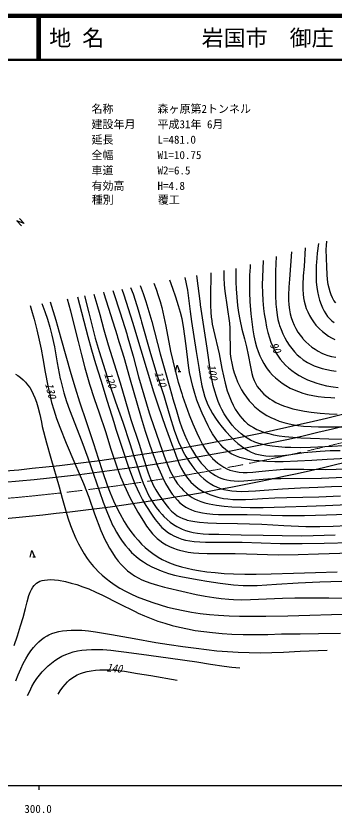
# Model space of a CAD drawing. Units: millimetres at full size, sheet at 1:1000; details may follow other scales. Extents: x 40000 to 680000, y 20000 to 380000.
# Drawn here: x 362823 to 435110, y 198715 to 380000 of the extents above; entities that cross this region are included whole.
import ezdxf
from ezdxf.enums import TextEntityAlignment as Align

# ---------------------------------------------------------------- set-up
doc = ezdxf.new("R2010")
doc.units = ezdxf.units.MM
doc.header["$LTSCALE"] = 1000
doc.linetypes.add('CHAIN', pattern=[18.5, 12, -1.5, 3.5, -1.5])
for name, color, linetype, lineweight in [('M-BGD', 7, 'Continuous', 25), ('M-BMK', 2, 'CHAIN', 13), ('M-BMK-SRVR', 3, 'Continuous', 25), ('M-STR-HTXT', 7, 'Continuous', 13), ('M-STR-STR1', 1, 'Continuous', 25), ('M-TTL', 2, 'Continuous', 140), ('M-TTL-BAND', 7, 'Continuous', 25), ('M-TTL-LINE', 7, 'Continuous', 50)]:
    doc.layers.add(name, color=color, linetype=linetype, lineweight=lineweight)
doc.layers.add('M-BGD-HTXT', color=7, linetype='Continuous')
doc.layers.add('M-TTL-TXT', color=7, linetype='Continuous')
doc.styles.add('ＭＳ ゴシック', font='')
doc.styles.get('ＭＳ ゴシック').set_extended_font_data('MS Gothic')

# ---------------------------------------------------------------- blocks, each defined once
blk = doc.blocks.new('BUHIN17')
at = {"color": 7, "linetype": 'Continuous', "lineweight": 25}
blk.add_line((-706, -282), (-595, -872), dxfattribs=at)
blk.add_lwpolyline([(-818, 311), (737, 139), (-649, -588)], dxfattribs=at)

msp = doc.modelspace()

# ---------------------------------------------------------------- linework, layer by layer
at = {"layer": 'M-BGD'}
for points in [[(431567, 328220), (431305, 326074), (431104, 323928), (431065, 323333), (431011, 321975), (431019, 320617), (431082, 319454), (431206, 318288), (431365, 317297), (431580, 316291), (431835, 315349), (432152, 314412), (432473, 313636), (432850, 312884), (433226, 312261), (433647, 311679), (434067, 311196), (434528, 310758), (434618, 310682), (435129, 310304)], [(435494, 314760), (435098, 315315), (434753, 315901), (434744, 315919), (434444, 316571), (434197, 317251), (433976, 318055), (433811, 318886), (433659, 320035), (433565, 321212), (433474, 322949), (433374, 324909), (433335, 326846), (433368, 327829), (433454, 328802)], [(425421, 326324), (424951, 320157), (424809, 318319), (424727, 316472), (424735, 315382), (424803, 314288), (424951, 313171), (425135, 312288), (425380, 311406), (425681, 310548), (426043, 309701), (426451, 308896), (426918, 308110), (427425, 307373), (427980, 306671), (428127, 306502), (428733, 305857), (429388, 305248), (430074, 304693), (430801, 304182), (431539, 303735), (432311, 303340), (432891, 303088), (433715, 302793), (434553, 302557), (435480, 302362)], [(428546, 327288), (428286, 323015), (428117, 320930), (428009, 318845), (428012, 317765), (428075, 316688), (428169, 315904), (428308, 315122), (428518, 314300), (428789, 313481), (429119, 312679), (429509, 311889), (429949, 311133), (430446, 310399), (430987, 309707), (431576, 309053), (431813, 308813), (432454, 308222), (433134, 307677), (433832, 307193), (434568, 306757), (435301, 306390)], [(421962, 325256), (421844, 323605), (421785, 321938), (421775, 318411), (421802, 316434), (421889, 314453), (421999, 313219), (422170, 311980), (422368, 310956), (422629, 309929), (422728, 309598), (423059, 308655), (423449, 307728), (423891, 306831), (424391, 305952), (424927, 305132), (425511, 304349), (426113, 303638), (426764, 302964), (427416, 302372), (428111, 301823), (429080, 301182), (429835, 300773), (430617, 300418), (431499, 300087), (432413, 299809), (433465, 299556), (434543, 299359), (435581, 299218)], [(416067, 323437), (416027, 322888), (415932, 321014), (415897, 319128), (415922, 317108), (416007, 315077), (416218, 312218), (416404, 310412), (416652, 308598), (416892, 307245), (417193, 305902), (417501, 304779), (417866, 303682), (418244, 302725), (418676, 301796), (419121, 300976), (419623, 300177), (419933, 299737), (420506, 299018), (421128, 298335), (421809, 297676), (422540, 297053), (423309, 296477), (424120, 295945), (425173, 295355), (426075, 294931), (426997, 294564), (428023, 294224), (429068, 293941), (430258, 293685), (431472, 293487), (432929, 293316), (434393, 293206), (435272, 293163)], [(419036, 324353), (418898, 322488), (418819, 320607), (418803, 318812), (418847, 317000), (418948, 315251), (419111, 313485), (419267, 312218), (419496, 310714), (419786, 309208), (420078, 307991), (420426, 306798), (420780, 305786), (421191, 304795), (421608, 303935), (422082, 303099), (422887, 301928), (423459, 301243), (424079, 300595), (424773, 299958), (425519, 299356), (426340, 298773), (427200, 298236), (428131, 297727), (429104, 297265), (430133, 296843), (431194, 296473), (432293, 296154), (433413, 295892), (434891, 295640), (436080, 295510)], [(439646, 282350), (434718, 282064), (429763, 281837), (427555, 281801), (425322, 281825), (423969, 281874), (422502, 281972), (421043, 282130), (419962, 282301), (418891, 282532), (417999, 282783), (417130, 283089), (416131, 283537), (415404, 283940), (414696, 284401), (413986, 284938), (413301, 285533), (412614, 286211), (411959, 286943), (411314, 287759), (410715, 288613), (410137, 289544), (409607, 290511), (409243, 291257), (408781, 292333), (408378, 293422), (407987, 294667), (407655, 295925), (407312, 297497), (407027, 299082), (406273, 304439), (405519, 309397), (404760, 314308), (404730, 314534), (403893, 320972)], [(407103, 321552), (407101, 320374), (407034, 317208), (407028, 314052), (407090, 312738), (407213, 311423), (407235, 311246), (407443, 309913), (407712, 308578), (408980, 303192), (409639, 299838), (410361, 296480), (410859, 294735), (411258, 293599), (411719, 292471), (412171, 291512), (412673, 290589), (413165, 289802), (413701, 289059), (414222, 288433), (414788, 287847), (414886, 287755), (415475, 287251), (416099, 286797), (416798, 286366), (417539, 285980), (418377, 285616), (419257, 285299), (420276, 285001), (421338, 284754), (422624, 284524), (423950, 284349), (425767, 284185), (427600, 284080), (429786, 283996), (433946, 283857), (437954, 283783)], [(410031, 322081), (410073, 320481), (410175, 318884), (410322, 317421), (410851, 313788), (411321, 310141), (411396, 308964), (411530, 303192), (411657, 302098), (411846, 301002), (412092, 299926), (412397, 298862), (412757, 297824), (413174, 296805), (413601, 295898), (414081, 295003), (414616, 294124), (415202, 293277), (415812, 292500), (416467, 291763), (417130, 291105), (417840, 290486), (418242, 290171), (419018, 289631), (419826, 289142), (420717, 288676), (421636, 288263), (422645, 287879), (423674, 287551), (424641, 287296), (425625, 287083), (426911, 286880), (428206, 286737), (429891, 286623), (431586, 286569), (434082, 286546), (437506, 286552)], [(412821, 322585), (412784, 321017), (412807, 319437), (412873, 317958), (413010, 316040), (413207, 314130), (413419, 312555), (413678, 310977), (414185, 308785), (414750, 306603), (415210, 304780), (415616, 302922), (415692, 302520), (416031, 300587), (416427, 298671), (416659, 297869), (416946, 297092), (417303, 296346), (417674, 295738), (418098, 295160), (418612, 294567), (419175, 294012), (419826, 293455), (420524, 292939), (421061, 292587), (421865, 292123), (422694, 291715), (423628, 291326), (424593, 290990), (425724, 290665), (426874, 290398), (428377, 290122), (429891, 289906), (429921, 289902), (431957, 289688), (433982, 289534), (435804, 289454)], [(394168, 319215), (394700, 317824), (395177, 316411), (395578, 315067), (395941, 313703), (396434, 311579), (396870, 309434), (397960, 303727), (398442, 301552), (398984, 299382), (399714, 296743), (400506, 294107), (400692, 293513), (401416, 291403), (402202, 289301), (403021, 287259), (403898, 285200), (404517, 283863), (405193, 282546), (405709, 281662), (406279, 280804), (406801, 280122), (407377, 279468), (407461, 279380), (408061, 278805), (408704, 278271), (409368, 277798), (410063, 277376), (410747, 277029), (411460, 276735), (412093, 276530), (412823, 276360), (413573, 276247), (414459, 276181), (415366, 276175), (416663, 276246), (417981, 276379), (420288, 276649), (422003, 276808), (423702, 276906), (425975, 276962), (428242, 276957), (433114, 276886), (438102, 276987)], [(438035, 279316), (433542, 279124), (430026, 278905), (426780, 278732), (423513, 278618), (421672, 278612), (419805, 278667), (418031, 278787), (416788, 278922), (415545, 279118), (414614, 279321), (413707, 279580), (412961, 279851), (412235, 280178), (411737, 280449), (411123, 280847), (410533, 281302), (409926, 281851), (409346, 282457), (408731, 283194), (408151, 283985), (407498, 284990), (406893, 286032), (406511, 286744), (405785, 288184), (405116, 289642), (404505, 291120), (403951, 292617), (403450, 294144), (403006, 295692), (402614, 297281), (402277, 298894), (401998, 300520), (401474, 304979), (400895, 309394), (400573, 311090), (400216, 312588), (399798, 314085), (399170, 316058), (398479, 318026), (397799, 319871)], [(401194, 320484), (401518, 319067), (401784, 317635), (402135, 315219), (402429, 312782), (402711, 310496), (403222, 307083), (403793, 303670), (404373, 300045), (404687, 297977), (405060, 295912), (405332, 294734), (405662, 293571), (405680, 293513), (406039, 292517), (406455, 291543), (406952, 290536), (407505, 289553), (408149, 288534), (408855, 287532), (409669, 286484), (410544, 285457), (410668, 285319), (411545, 284374), (412464, 283472), (413260, 282770), (414084, 282123), (414828, 281611), (415594, 281157), (416302, 280804), (417027, 280509), (417200, 280449), (417955, 280236), (418724, 280081), (419603, 279970), (420506, 279918), (421612, 279923), (422732, 279989), (424764, 280211), (426809, 280495), (428245, 280687), (430120, 280892), (431973, 281035), (434258, 281142), (436524, 281188)], [(384839, 317530), (384970, 317128), (386505, 312446), (387986, 307738), (388103, 307345), (389429, 302653), (390702, 297945), (391873, 293834), (393106, 289729), (393377, 288850), (396052, 281207), (396741, 279301), (397488, 277408), (397976, 276325), (398520, 275265), (399015, 274423), (399566, 273606), (400332, 272647), (400912, 272036), (401544, 271460), (402176, 270962), (402843, 270514), (403389, 270201), (404109, 269857), (404853, 269567), (405762, 269285), (406702, 269056), (408433, 268749), (410173, 268537), (411914, 268385), (413990, 268271), (416071, 268218), (418967, 268215), (423970, 268362), (428959, 268525), (433196, 268673), (438181, 268863)], [(386857, 317894), (387321, 316576), (388360, 313466), (389345, 310327), (391216, 304081), (392652, 299307), (394117, 294531), (395111, 291341), (396749, 286686), (398475, 281952), (398600, 281604), (399238, 279877), (399935, 278166), (400393, 277186), (400905, 276235), (401372, 275485), (401887, 274774), (402576, 273977), (403148, 273426), (403772, 272909), (404470, 272413), (405214, 271958), (406028, 271534), (406870, 271162), (407764, 270836), (408682, 270564), (408986, 270487), (409973, 270283), (410964, 270140), (412128, 270039), (413297, 269998), (414950, 270018), (416606, 270098), (418886, 270244), (421640, 270405), (424365, 270505), (431625, 270650), (436611, 270840)], [(388857, 318256), (389425, 316818), (389942, 315348), (390612, 313198), (391229, 311019), (391385, 310449), (393371, 303204), (394862, 298468), (396398, 293709), (396877, 292104), (397795, 288966), (398775, 285832), (399294, 284383), (399873, 282944), (400337, 281916), (400849, 280887), (401454, 279796), (402115, 278727), (402769, 277779), (403470, 276871), (404146, 276088), (404866, 275346), (405554, 274720), (406273, 274148), (406963, 273671), (407687, 273244), (408561, 272824), (409311, 272542), (410083, 272316), (410970, 272124), (411879, 271989), (412975, 271895), (414091, 271860), (415664, 271889), (417250, 271977), (419194, 272123), (423389, 272423), (427485, 272656), (431463, 272824), (434550, 272964), (437647, 273044)], [(391085, 318658), (391750, 316859), (392363, 315030), (393049, 312771), (393685, 310496), (395585, 303133), (396941, 298354), (398331, 293537), (398435, 293157), (399199, 290477), (400021, 287815), (400544, 286319), (401127, 284832), (401673, 283596), (402286, 282359), (402354, 282231), (402963, 281139), (403629, 280070), (404256, 279168), (404933, 278301), (405569, 277579), (406238, 276908), (406872, 276354), (407534, 275855), (408165, 275451), (408818, 275103), (409361, 274867), (410038, 274639), (410743, 274464), (411564, 274328), (412414, 274249), (413494, 274219), (414594, 274250), (418981, 274630), (421015, 274766), (423014, 274840), (432283, 274867), (437267, 275096)], [(374487, 315660), (375238, 312912), (375933, 310138), (376953, 305928), (377688, 302950), (378481, 299988), (379569, 296273), (380616, 292999), (381723, 289733), (383140, 285482), (384401, 281478), (385719, 277493), (385888, 277023), (386615, 275153), (387398, 273305), (388729, 270449), (389611, 268776), (390547, 267128), (391800, 265076), (392526, 263974), (393301, 262909), (393880, 262207), (394502, 261549), (394887, 261189), (395521, 260670), (396194, 260197), (396945, 259746), (397736, 259341), (398600, 258969), (399485, 258654), (399986, 258503), (400980, 258257), (401992, 258069), (403190, 257914), (404405, 257819), (406240, 257759), (408092, 257760), (410026, 257774), (412627, 257770), (415213, 257706), (422417, 257474), (426985, 257532), (431562, 257651), (438828, 257893)], [(376818, 316081), (379168, 307134), (380023, 304045), (380933, 300978), (382104, 297158), (383563, 292387), (385047, 287612), (385540, 286026), (386863, 281919), (388248, 277817), (388318, 277618), (389061, 275592), (389861, 273588), (390901, 271284), (391600, 269963), (392357, 268661), (393784, 266442), (394469, 265478), (395200, 264552), (396011, 263682), (396625, 263131), (397287, 262619), (397985, 262156), (398712, 261746), (399750, 261276), (400548, 261001), (401371, 260781), (402324, 260594), (403302, 260465), (404595, 260367), (405901, 260330), (408905, 260343), (411588, 260346), (414232, 260289), (422850, 259993), (427839, 260023), (432835, 260095), (438969, 260259)], [(378389, 316365), (379420, 312464), (380395, 308543), (380856, 306688), (381707, 303716), (382610, 300782), (384008, 296516), (385464, 292266), (387088, 287579), (388703, 282795), (389568, 280113), (390346, 277655), (391179, 275219), (391737, 273763), (392346, 272340), (392898, 271190), (393501, 270074), (394080, 269124), (394713, 268199), (395338, 267391), (396018, 266610), (396455, 266156), (397151, 265501), (397890, 264888), (398609, 264366), (399368, 263891), (399975, 263562), (400606, 263269), (401383, 262974), (402188, 262734), (403126, 262522), (404092, 262366), (405365, 262235), (406664, 262162), (408901, 262110), (413991, 262017), (419002, 261893), (423348, 261805), (427686, 261778), (430367, 261808), (435347, 262003)], [(380519, 316750), (381210, 314442), (381851, 312108), (382781, 308641), (383761, 305182), (386508, 296583), (388896, 288224), (390807, 282611), (391804, 279352), (392859, 276106), (393334, 274866), (393868, 273639), (394031, 273297), (394596, 272259), (395215, 271248), (396026, 270055), (396898, 268878), (397504, 268126), (398160, 267409), (398928, 266729), (399479, 266348), (400073, 266011), (400742, 265704), (401443, 265449), (401722, 265364), (402589, 265152), (403475, 264997), (404557, 264865), (406461, 264733), (408370, 264661), (413139, 264579), (415924, 264520), (418714, 264401), (423697, 264125), (428685, 263903), (431887, 263862), (434944, 263941), (438010, 264080)], [(382723, 317148), (382806, 316885), (384304, 312126), (385793, 307355), (385911, 306973), (387309, 302383), (388658, 297778), (391285, 288582), (392219, 285597), (393196, 282611), (394040, 280225), (394943, 277854), (395584, 276282), (396183, 274964), (396841, 273663), (397404, 272671), (398028, 271697), (398331, 271266), (398895, 270539), (399512, 269842), (400067, 269300), (400659, 268806), (401435, 268281), (402071, 267943), (402743, 267655), (403456, 267409), (404182, 267206), (405204, 266990), (406232, 266835), (407535, 266709), (408843, 266643), (412303, 266609), (415375, 266588), (418433, 266507), (423409, 266370), (428397, 266409), (433394, 266507), (440127, 266729)], [(366040, 314134), (366533, 312584), (366974, 311023), (367584, 308650), (368127, 306295), (368562, 304196), (368956, 302089), (369468, 298974), (370037, 295879), (370497, 293806), (370929, 292113), (371419, 290435), (372073, 288439), (372784, 286459), (374214, 282809), (376196, 278237), (378163, 273645), (379351, 270542), (380706, 266754), (382122, 262976), (382703, 261628), (383348, 260287), (383441, 260106), (384057, 258989), (384731, 257889), (385384, 256935), (386083, 256021), (386761, 255228), (387479, 254481), (388178, 253838), (388911, 253244), (389797, 252630), (390580, 252177), (391402, 251770), (392410, 251349), (393448, 250980), (395017, 250509), (396613, 250094), (397236, 249940), (400515, 249150), (403768, 248427), (405786, 248037), (407805, 247707), (409493, 247488), (411196, 247329), (412233, 247265), (414171, 247236), (416110, 247268), (423417, 247617), (426196, 247687), (428972, 247697), (433952, 247641), (438947, 247609)], [(368677, 314610), (369349, 312813), (369961, 311003), (370499, 309227), (370979, 307436), (371577, 304770), (372205, 301106), (372890, 297460), (372914, 297353), (373291, 295793), (373725, 294248), (374338, 292327), (375013, 290411), (377771, 283197), (379149, 279490), (380474, 275754), (381786, 271879), (382662, 269395), (383599, 266922), (384202, 265492), (384866, 264071), (385053, 263701), (385665, 262577), (386330, 261481), (386980, 260520), (387684, 259588), (388370, 258774), (389106, 257995), (390159, 257030), (390952, 256406), (391783, 255830), (392707, 255264), (393673, 254744), (394750, 254236), (395853, 253783), (397473, 253220), (398859, 252835), (400262, 252508), (402340, 252107), (404428, 251766), (406226, 251488), (409227, 251030), (412228, 250634), (414421, 250465), (416047, 250441), (417676, 250477), (422026, 250740), (426961, 251043), (431891, 251286), (436869, 251480)], [(370577, 314954), (371848, 310806), (373050, 306681), (375330, 298662), (376284, 295452), (377298, 292255), (378860, 287533), (380442, 282780), (381517, 279445), (382518, 276373), (383578, 273313), (384263, 271510), (385004, 269729), (385675, 268263), (386403, 266819), (387440, 264989), (388173, 263844), (388964, 262722), (389737, 261724), (390561, 260759), (391367, 259905), (392211, 259097), (393033, 258391), (393898, 257728), (395170, 256889), (396082, 256381), (397024, 255926), (398084, 255484), (399180, 255092), (400444, 254709), (401728, 254383), (403017, 254108), (404322, 253873), (406200, 253601), (408074, 253389), (410174, 253217), (412280, 253105), (414832, 253037), (417382, 253030), (420857, 253087), (425872, 253257), (430872, 253425), (435847, 253596)], [(362725, 298568), (363235, 298240), (363869, 297771), (364446, 297272), (364990, 296720), (365478, 296139), (365944, 295490), (366363, 294804), (366771, 294010), (367129, 293180), (367495, 292162), (367809, 291108), (368231, 289369), (368597, 287609), (368790, 286660), (369777, 282947), (370773, 279431), (372656, 272919), (373326, 270300), (374060, 267676), (374623, 265867), (375243, 264077), (375812, 262606), (376435, 261160), (377035, 259914), (377684, 258704), (378323, 257634), (379010, 256601), (379693, 255678), (380429, 254785), (380796, 254375), (381571, 253570), (382392, 252804), (383310, 252033), (384272, 251304), (385341, 250572), (386450, 249885), (387684, 249195), (388953, 248554), (390355, 247917), (391791, 247330), (393894, 246575), (395566, 246043), (397256, 245568), (399041, 245130), (400833, 244753), (402751, 244413), (404675, 244133), (406774, 243891), (408878, 243709), (411247, 243568), (413619, 243488), (416445, 243459), (419281, 243490), (419612, 243497), (424627, 243590), (429606, 243715), (434562, 243873), (439548, 244060)], [(362400, 236814), (363161, 239003), (363886, 241272), (364445, 243194), (364972, 245202), (365347, 246731), (365772, 248212), (366033, 248920), (366342, 249583), (366621, 250055), (366944, 250483), (367469, 250979), (367846, 251225), (368267, 251426), (368775, 251595), (369318, 251712), (369983, 251787), (370691, 251804), (371576, 251758), (372492, 251649), (374094, 251348), (375406, 251030), (376672, 250661), (378042, 250196), (379376, 249680), (380972, 248988), (382527, 248249), (386230, 246345), (389915, 244518), (390600, 244212), (392056, 243551), (393528, 242948), (395072, 242382), (396640, 241871), (398300, 241396), (399975, 240978), (401770, 240595), (403579, 240270), (405539, 239982), (407521, 239752), (409704, 239562), (411906, 239431), (414429, 239347), (416956, 239322), (420063, 239360), (423174, 239457), (427379, 239467), (431576, 239536), (436550, 239633)], [(362809, 228776), (363340, 230184), (363921, 231551), (364468, 232697), (365057, 233793), (365620, 234721), (366227, 235605), (366805, 236347), (367423, 237042), (368022, 237629), (368652, 238162), (369268, 238608), (369921, 239005), (370316, 239210), (371007, 239516), (371727, 239768), (372537, 239984), (373385, 240147), (374356, 240266), (375355, 240328), (376541, 240335), (377763, 240281), (379311, 240142), (380886, 239939), (384533, 239332), (389664, 238410), (394596, 237529), (397673, 237024), (400745, 236579), (403783, 236220), (406124, 235903), (408469, 235645), (410888, 235441), (413313, 235296), (415826, 235207), (418356, 235178), (420996, 235209), (423657, 235301), (427417, 235528), (433537, 235782)], [(365470, 225417), (365939, 226472), (366461, 227497), (366997, 228420), (367584, 229311), (368163, 230088), (368788, 230834), (369448, 231540), (370161, 232215), (370901, 232833), (371684, 233408), (372466, 233910), (373283, 234361), (374140, 234761), (374982, 235083), (375849, 235351), (376799, 235577), (377764, 235745), (378852, 235870), (379963, 235936), (381269, 235947), (382597, 235897), (384373, 235757), (386161, 235555), (387982, 235313), (393028, 234605), (397954, 233922), (403965, 233133), (407053, 232606), (410144, 232140), (411906, 231917), (413673, 231736)], [(372379, 225720), (372889, 226537), (373442, 227312), (373972, 227956), (374536, 228547), (375022, 228987), (375539, 229390), (376137, 229785), (376771, 230131), (377469, 230441), (378204, 230700), (379032, 230924), (379889, 231093), (380872, 231220), (381895, 231291), (383099, 231307), (384332, 231264), (385890, 231139), (387485, 230950), (390476, 230487), (393447, 229970), (399425, 228953)]]:
    msp.add_lwpolyline(points, dxfattribs=at)
at = {"layer": 'M-BMK'}
msp.add_arc((315378, 778260), 510000, 275.12685, 286.36137, dxfattribs=at)
at = {"layer": 'M-BMK-SRVR'}
for p, q in [((363634, 333957), (364651, 332796)), ((364651, 332796), (363029, 333432)), ((363029, 333432), (364056, 332272))]:
    msp.add_line(p, q, dxfattribs=at)
at = {"layer": 'M-STR-STR1'}
for centre, radius, start, end in [((318070, 768439), 496250, 270.87687, 296.32529), ((315378, 778260), 514500, 275.62886, 297.59588), ((315378, 778260), 503750, 275.12685, 286.36137), ((315378, 778260), 514500, 267.36749, 275.62886)]:
    msp.add_arc(centre, radius, start, end, dxfattribs=at)
at = {"layer": 'M-TTL'}
msp.add_line((680000, 380000), (40000, 380000), dxfattribs=at)
at = {"layer": 'M-TTL-BAND'}
for p, q in [((40000, 205000), (579000, 205000)), ((368000, 205000), (368000, 204000))]:
    msp.add_line(p, q, dxfattribs=at)
at = {"layer": 'M-TTL-LINE'}
for p, q in [((367750, 380000), (367750, 370000)), ((368250, 380000), (368250, 370000)), ((40000, 370000), (680000, 370000))]:
    msp.add_line(p, q, dxfattribs=at)

# ---------------------------------------------------------------- block references
at = {"layer": 'M-BGD', "rotation": 82.51266}
for p in [(399507, 299860), (366502, 257705)]:
    msp.add_blockref('BUHIN17', p, dxfattribs=at)

# ---------------------------------------------------------------- texts
at = {"layer": 'M-BGD-HTXT', "style": 'ＭＳ ゴシック', "oblique": 15, "width": 0.95}
for s, rotation, p in [('90', 297.13, (419967, 304944)), ('100', 280.036, (405754, 300513)), ('120', 288.634, (382333, 298355)), ('110', 288.153, (393740, 298685)), ('130', 283.254, (368905, 296199)), ('140', 354.507, (383270, 230387))]:
    msp.add_text(s, height=1833, rotation=rotation, dxfattribs=at).set_placement(p, align=Align.BOTTOM_LEFT)
at = {"layer": 'M-STR-HTXT', "style": 'ＭＳ ゴシック'}
for s, p in [('名称\u3000\u3000\u3000\u3000森ヶ原第2トンネル', (379989, 357400)), ('建設年月\u3000\u3000平成31年 6月', (379989, 353900)), ('延長\u3000\u3000\u3000\u3000L=481.0', (379989, 350400)), ('全幅\u3000\u3000\u3000\u3000W1=10.75', (379989, 346900)), ('車道\u3000\u3000\u3000\u3000W2=6.5', (379989, 343400)), ('有効高\u3000\u3000\u3000H=4.8', (379989, 339900)), ('種別\u3000\u3000\u3000\u3000覆工', (380054, 336730))]:
    msp.add_text(s, height=1833, dxfattribs=at).set_placement(p, align=Align.BOTTOM_LEFT)
at = {"layer": 'M-TTL-BAND', "style": 'ＭＳ ゴシック'}
msp.add_text('300.0', height=1833, dxfattribs=at).set_placement((367844, 198195), align=Align.BOTTOM_CENTER)
at = {"layer": 'M-TTL-TXT', "style": 'ＭＳ ゴシック'}
for s, p in [('地 名', (370380, 375000)), ('岩国市\u3000御庄', (405024, 375000))]:
    msp.add_text(s, height=3666, dxfattribs=at).set_placement(p, align=Align.MIDDLE_LEFT)

doc.saveas('drawing.dxf')
